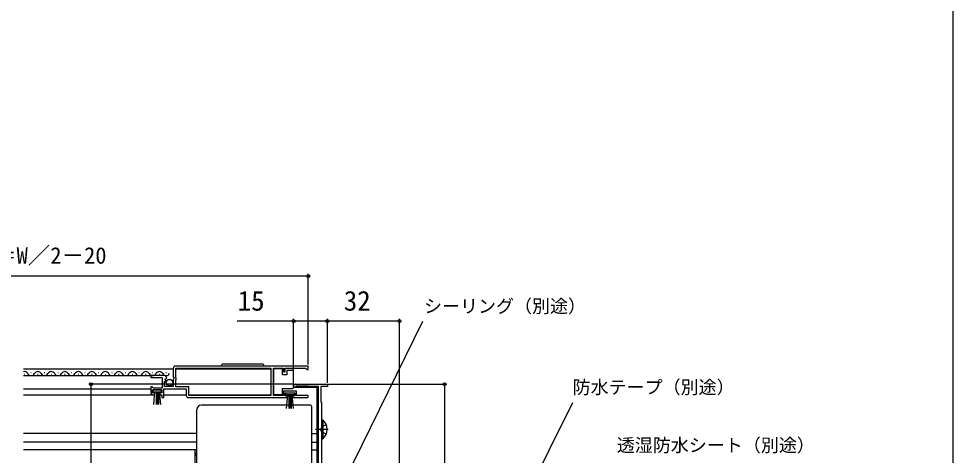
# Model space of a CAD drawing. Units: millimetres, scale not verified. Extents: x -526 to 524, y -783 to 779.
# Drawn here: x 109 to 524.2, y -412.4 to -218.4 of the extents above; entities that cross this region are included whole.
import ezdxf
from ezdxf.enums import TextEntityAlignment as Align

# ---------------------------------------------------------------- set-up
doc = ezdxf.new("R2010")
doc.units = ezdxf.units.MM
doc.header["$LTSCALE"] = 4
for name, color, linetype in [('0-2_YKK_11', 7, 'Continuous'), ('0-4_YKK_12', 2, 'Continuous'), ('0-5_YKK_13', 4, 'Continuous'), ('0-7_YKK_D', 6, 'Continuous'), ('0-8_YKK_ZWAK', 7, 'Continuous')]:
    doc.layers.add(name, color=color, linetype=linetype)
doc.styles.add('ＭＳ ゴシック', font='')
doc.styles.get('ＭＳ ゴシック').set_extended_font_data('MS Gothic')

msp = doc.modelspace()

# ---------------------------------------------------------------- linework, layer by layer
at = {"layer": '0-2_YKK_11'}
msp.add_line((237.657, -372.8), (178.657, -372.8), dxfattribs=at)
for points in [[(236.752, -385.829), (236.559, -385.9), (232.457, -385.9), (232.457, -383.9), (226.657, -383.9), (226.657, -385.9), (222.16, -385.9), (222.16, -373.7), (226.657, -373.7), (226.657, -375.3), (227.457, -375.3), (227.457, -373.7), (236.357, -373.7), (236.657, -374), (236.957, -374.3), (237.657, -374.3), (237.657, -372.8)], [(173.561, -377), (167.657, -377), (167.657, -377.8), (172.757, -377.8), (172.757, -382.6), (168.957, -382.6), (168.657, -382.3), (168.357, -382), (167.657, -382), (167.657, -384.5)], [(177.657, -373.8), (177.657, -377.631), (178.11, -378.171), (177.957, -378.5), (177.657, -378.8), (177.657, -381.8), (173.857, -381.8), (173.857, -379.6), (174.474, -379.6), (174.581, -379.341), (174.016, -378.776), (174.286, -378.308), (174.605, -378.393), (174.856, -378.182)], [(228.548, -453.8), (242.157, -453.8), (242.157, -433.4), (239.757, -433.4), (239.757, -436.3), (236.957, -436.3), (236.957, -435.4), (238.857, -435.4), (238.857, -433.4), (228.057, -433.4), (228.057, -435.4), (229.957, -435.4), (229.957, -436.3), (227.157, -436.3), (227.157, -432.4), (242.157, -432.4), (242.157, -381.8), (237.921, -381.8), (237.789, -381.75), (237.657, -381.7), (232.157, -381.7), (232.157, -382.2), (231.157, -382.2), (231.157, -381.5)], [(231.857, -380.8), (246.157, -380.8), (246.157, -381.8), (243.257, -381.8), (243.257, -388.613), (243.407, -388.806), (243.557, -389)], [(168.657, -385.5), (169.357, -385.5), (169.357, -384.7), (168.457, -384.7), (168.457, -383.4), (172.657, -383.4), (172.657, -384.7), (171.757, -384.7), (171.757, -385.5), (172.657, -385.5), (172.657, -386.8), (173.457, -386.8), (173.457, -382.9), (183.457, -382.9), (183.457, -385.8)], [(184.457, -386.8), (228.357, -386.8), (228.357, -386), (227.457, -386), (227.457, -384.7), (231.657, -384.7), (231.657, -386), (230.757, -386), (230.757, -386.8), (237.107, -386.8)], [(243.557, -389), (243.557, -453.8)]]:
    msp.add_lwpolyline(points, dxfattribs=at)
msp.add_lwpolyline([(178.757, -373.7), (220.96, -373.7), (220.96, -385.9), (184.557, -385.9), (184.557, -382), (178.757, -382), (178.757, -378.9), (178.957, -378.7), (178.957, -378.1), (178.757, -377.9)], close=True, dxfattribs=at)
for centre, radius, start, end in [((178.657, -373.8), 1, 90.00001, 179.99999), ((173.561, -378.3), 1.3, 5.2159, 90.00002), ((231.857, -381.5), 0.7, 90.00001, 179.99999), ((168.657, -384.5), 1, 180.00001, 269.99999), ((184.457, -385.8), 1, 180.00001, 269.99999), ((237.107, -386.25), 0.55, 270.00003, 130.11942)]:
    msp.add_arc(centre, radius, start, end, dxfattribs=at)
at = {"layer": '0-4_YKK_12'}
for p, q in [((111.179, -374), (177.657, -374)), ((111.179, -377), (168.057, -377)), ((111.609, -376.5), (111.409, -376.5)), ((114.609, -375.74), (114.409, -375.74)), ((117.609, -376.5), (117.409, -376.5)), ((120.609, -375.74), (120.409, -375.74)), ((123.609, -376.5), (123.409, -376.5)), ((126.609, -375.74), (126.409, -375.74)), ((129.609, -376.5), (129.409, -376.5)), ((132.609, -375.74), (132.409, -375.74)), ((135.609, -376.5), (135.409, -376.5)), ((138.609, -375.74), (138.409, -375.74)), ((141.609, -376.5), (141.409, -376.5)), ((144.609, -375.74), (144.409, -375.74)), ((147.609, -376.5), (147.409, -376.5)), ((150.609, -375.74), (150.409, -375.74)), ((153.609, -376.5), (153.409, -376.5)), ((156.609, -375.74), (156.409, -375.74)), ((159.609, -376.5), (159.409, -376.5)), ((162.609, -375.74), (162.409, -375.74)), ((165.609, -376.5), (165.409, -376.5)), ((168.609, -375.74), (168.409, -375.74)), ((171.609, -376.5), (171.409, -376.5)), ((174.609, -375.74), (174.409, -375.74)), ((178.757, -374), (220.957, -374)), ((231.16, -380.8), (231.857, -380.8)), ((241.657, -432.4), (241.657, -381.8)), ((111.179, -382.9), (167.657, -382.9)), ((111.179, -385.5), (168.652, -385.5)), ((173.457, -385.5), (183.457, -385.5)), ((184.557, -385.5), (220.957, -385.5)), ((231.16, -382.2), (241.657, -382.2)), ((188.157, -402.8), (111.179, -402.8)), ((188.157, -406.6), (111.179, -406.6)), ((239.157, -402.8), (241.657, -402.8)), ((239.157, -406.6), (241.657, -406.6)), ((188.157, -410), (111.179, -410)), ((187.407, -441.296), (187.407, -410)), ((239.157, -410), (241.657, -410)), ((187.407, -411.6), (188.157, -411.6)), ((187.407, -412.4), (188.157, -412.4))]:
    msp.add_line(p, q, dxfattribs=at)
for centre, start, end in [((111.509, -376.958), 29.20254, 101.06675), ((114.509, -375.282), 209.20254, 330.79746), ((117.509, -376.958), 29.20254, 150.79746), ((120.509, -375.282), 209.20254, 330.79746), ((123.509, -376.958), 29.20254, 150.79746), ((126.509, -375.282), 209.20254, 330.79746), ((129.509, -376.958), 29.20254, 150.79746), ((132.509, -375.282), 209.20254, 330.79746), ((135.509, -376.958), 29.20254, 150.79746), ((138.509, -375.282), 209.20254, 330.79746), ((141.509, -376.958), 29.20254, 150.79746), ((144.509, -375.282), 209.20254, 330.79746), ((147.509, -376.958), 29.20254, 150.79746), ((150.509, -375.282), 209.20254, 330.79746), ((153.509, -376.958), 29.20254, 150.79746), ((156.509, -375.282), 209.20254, 330.79746), ((159.509, -376.958), 29.20254, 150.79746), ((162.509, -375.282), 209.20254, 330.79746), ((165.509, -376.958), 29.20254, 150.79746), ((168.509, -375.282), 209.20254, 330.79746), ((171.509, -376.958), 29.20254, 150.79746), ((174.509, -375.282), 209.20254, 330.79746)]:
    msp.add_arc(centre, 1.718, start, end, dxfattribs=at)
at = {"layer": '0-5_YKK_13'}
for p, q in [((200.007, -371.8), (217.007, -371.8)), ((228.16, -376.75), (226.16, -376.75)), ((228.16, -374.75), (228.16, -376.75)), ((230.66, -374.75), (228.16, -374.75)), ((231.16, -382.25), (231.16, -381.75)), ((169.021, -389.877), (169.557, -384.25)), ((170.057, -384.25), (170.057, -389.9)), ((170.557, -384.25), (170.557, -389.9)), ((171.057, -384.25), (171.057, -389.9)), ((172.093, -389.877), (171.557, -384.25)), ((226.16, -382.75), (230.66, -382.75)), ((228.021, -391.677), (228.557, -385.55)), ((229.057, -385.55), (229.057, -391.7)), ((229.557, -385.55), (229.557, -391.7)), ((230.057, -385.55), (230.057, -391.7)), ((231.093, -391.677), (230.557, -385.55)), ((238.657, -390.118), (190.157, -390.118)), ((238.657, -390.118), (190.157, -390.118)), ((190.157, -390.118), (190.157, -390.118)), ((238.657, -390.118), (238.657, -390.118)), ((188.157, -393.243), (188.157, -392.118)), ((188.157, -424.646), (188.157, -393.243)), ((239.157, -390.618), (239.157, -391.744)), ((239.157, -391.744), (239.157, -392.71)), ((239.157, -392.71), (239.157, -431.399)), ((243.557, -396.65), (243.557, -405.15)), ((243.557, -396.65), (244.066, -396.65)), ((244.066, -396.65), (244.066, -405.15)), ((246.514, -400.9), (240.837, -400.9)), ((243.746, -399.755), (243.137, -400.9)), ((243.746, -402.045), (243.137, -400.9)), ((243.557, -398.9), (243.557, -402.9)), ((245.653, -398.825), (243.746, -399.755)), ((245.653, -402.975), (243.746, -402.045)), ((243.557, -405.15), (244.066, -405.15))]:
    msp.add_line(p, q, dxfattribs=at)
for points in [[(226.16, -376.75), (226.16, -374.05), (222.16, -374.05), (222.16, -385.45)], [(231.16, -381.75), (231.16, -375.75), (231.16, -375.25)], [(222.16, -385.45), (226.16, -385.45), (226.16, -382.75)]]:
    msp.add_lwpolyline(points, dxfattribs=at)
for points in [[(168.657, -384.25), (172.457, -384.25), (172.457, -383.4), (168.657, -383.4)], [(231.457, -385.55), (227.657, -385.55), (227.657, -384.7), (231.457, -384.7)]]:
    msp.add_lwpolyline(points, close=True, dxfattribs=at)
msp.add_circle((176.009, -380.15), 1.45, dxfattribs=at)
for centre, radius, start, end in [((200.007, -372.8), 1, 90, 180), ((217.007, -372.8), 1, 0, 90), ((230.66, -375.25), 0.5, 0.00001, 90), ((230.66, -382.25), 0.5, 270, 359.99995), ((190.157, -392.118), 2, 90, 180), ((238.657, -390.618), 0.5, 0, 90), ((238.657, -390.618), 0.5, 0.01746, 90.01745), ((240.526, -400.9), 5.531, 309.79413, 50.20587)]:
    msp.add_arc(centre, radius, start, end, dxfattribs=at)
at = {"layer": '0-7_YKK_D'}
for p, q in [((237.657, -372.1), (237.657, -331.8)), ((237.657, -332.8), (7.68, -332.8)), ((231.16, -380.436), (231.16, -351.8)), ((246.157, -380.3), (246.157, -351.8)), ((246.157, -380.3), (246.157, -351.8)), ((278.157, -352.8), (246.157, -352.8)), ((278.157, -453.1), (278.157, -351.8)), ((230.857, -380.8), (140.157, -380.8)), ((141.157, -482.8), (141.157, -380.8)), ((246.657, -380.8), (299.157, -380.8)), ((298.157, -380.8), (298.157, -455.8))]:
    msp.add_line(p, q, dxfattribs=at)
for points in [[(246.157, -352.8), (231.16, -352.8), (206.129, -352.8)], [(248.853, -433.938), (249.975, -431.648), (288.608, -352.8)], [(322.54, -454.8), (323.672, -452.515), (355.155, -388.951)]]:
    msp.add_lwpolyline(points, dxfattribs=at)
for centre in [(237.657, -332.8), (231.16, -352.8), (246.157, -352.8), (246.157, -352.8), (278.157, -352.8), (141.157, -380.8), (298.157, -380.8)]:
    msp.add_circle(centre, 0.637, dxfattribs=at)
at = {"layer": '0-8_YKK_ZWAK'}
msp.add_lwpolyline([(-525.8, -782.8), (524.2, -782.8), (524.2, 747.2)], dxfattribs=at)

# ---------------------------------------------------------------- texts
at = {"layer": '0-7_YKK_D', "style": 'ＭＳ ゴシック'}
for s, height, p in [('網戸出来幅＝W／2－20', 7.331, (48.094, -329.493)), ('15', 8.798, (206.289, -350.8)), ('32', 8.798, (253.43, -350.8)), ('シーリング（別途）', 5.865, (289.063, -350.845)), ('防水テープ（別途）', 5.865, (355.064, -386.86)), ('透湿防水シート（別途）', 5.865, (374.704, -412.643))]:
    msp.add_text(s, height=height, dxfattribs=at).set_placement(p, align=Align.BOTTOM_LEFT)

doc.saveas('drawing.dxf')
